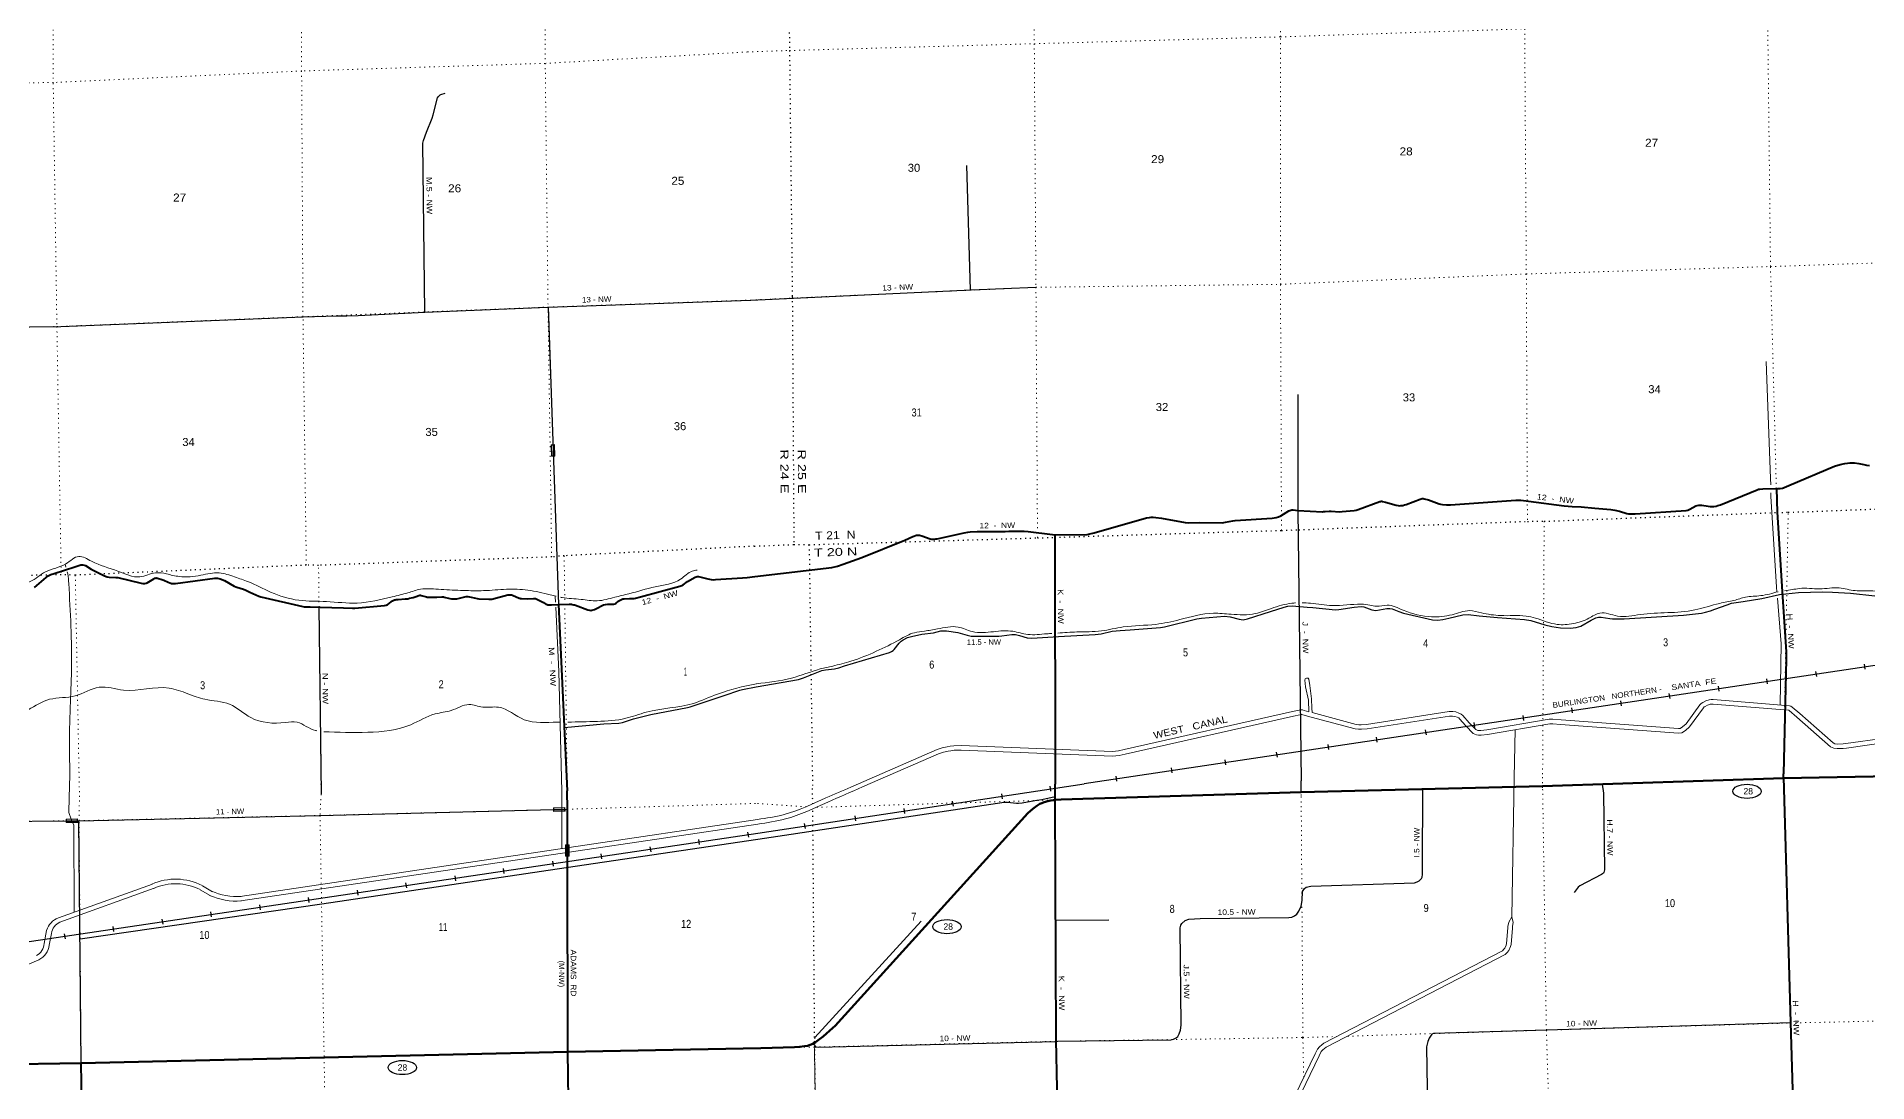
# Model space of a CAD drawing. Header units: feet. Extents: x 248627 to 501257, y -181930 to 5472.
# Drawn here: x 296283 to 336318, y -95972 to -73098 of the extents above; entities that cross this region are included whole.
import ezdxf
from ezdxf.enums import TextEntityAlignment as Align

# ---------------------------------------------------------------- set-up
doc = ezdxf.new("R2010")
doc.units = ezdxf.units.FT
doc.header["$LTSCALE"] = 70
doc.linetypes.add('DOTTED', pattern=[1.5, 0.3, -1.2])
doc.linetypes.add('MEDIUM_DASHED', pattern=[4.5, 3, -1.5])
for name, color, linetype, lineweight in [('17', 7, 'Continuous', 25), ('23', 7, 'Continuous', 70), ('26', 7, 'Continuous', 40), ('27', 7, 'Continuous', 40), ('29', 7, 'Continuous', 25), ('31', 7, 'Continuous', 13), ('34', 7, 'Continuous', 25), ('39', 7, 'Continuous', 13), ('41', 7, 'MEDIUM_DASHED', 13), ('6', 7, 'DOTTED', 25), ('61', 7, 'Continuous', 13), ('7', 7, 'DOTTED', 13)]:
    doc.layers.add(name, color=color, linetype=linetype, lineweight=lineweight)
doc.layers.add('30', color=7, linetype='Continuous')

msp = doc.modelspace()

# ---------------------------------------------------------------- linework, layer by layer
at = {"layer": '17'}
for centre, major_axis in [((333685.98, -89604.96), (309.24, -1)), ((316191.03, -92565.83), (309.24, -1)), ((304279.78, -95648), (-309.24, 1))]:
    msp.add_ellipse(centre, major_axis=major_axis, ratio=0.500121, dxfattribs=at)
at = {"layer": '23'}
for p, q in [((334483.86, -89318.21), (339357.66, -89223.48)), ((307896.41, -95301.13), (312118.94, -95222.35)), ((291924.54, -95633.9), (297257.02, -95552.39))]:
    msp.add_line(p, q, dxfattribs=at)
for points in [[(318555.12, -89795.28), (318686.79, -89784.8), (323935.65, -89623.43)], [(323935.65, -89623.43), (329216.57, -89489.5), (334483.86, -89318.21)], [(312118.94, -95222.35), (312858.48, -95204.52), (312961.89, -95197.33), (313076.12, -95180.36), (313140.59, -95170.17), (313197.14, -95154.33), (313255.95, -95127.17), (313318.5, -95089.02), (313405.24, -95029.84), (313484.39, -94966.5), (313697.04, -94780.87), (313743.8, -94736.32), (317958.84, -90086.29), (318068.39, -89985.87), (318152.49, -89923.22), (318222.2, -89881.75), (318267.44, -89861.38), (318312.68, -89845.54), (318397.15, -89822.04), (318463.07, -89806.59), (318520.79, -89798.01), (318555.12, -89795.28)], [(297257.02, -95552.39), (302570.67, -95426.85), (307896.41, -95301.13)]]:
    msp.add_lwpolyline(points, dxfattribs=at)
at = {"layer": '26'}
for p, q in [((318546.34, -83985.22), (318559.52, -89450.06)), ((307694.23, -85521.91), (307884.72, -89597.46)), ((334480.5, -89299.23), (334481.26, -89220.87)), ((318555.12, -89795.28), (318559.52, -89450.06)), ((307896.41, -95301.13), (307890.37, -91024.31)), ((297257.02, -95552.39), (297257.01, -95551.71)), ((297345.54, -100846.85), (297257.02, -95552.39)), ((307987.67, -100641.88), (307896.41, -95301.13))]:
    msp.add_line(p, q, dxfattribs=at)
for points in [[(334350.08, -82981.49), (334413.64, -82978.35), (334458.12, -82971.84), (334480.34, -82966.58), (334499.17, -82959.51), (334597.71, -82914.93), (335600.53, -82495.96), (335725.62, -82455.44), (335826.06, -82436.6), (335937.48, -82422.47), (336037.11, -82421.57), (336128.94, -82435.03), (336240.72, -82460.17), (336296.86, -82471.14), (336361.2, -82475.86)], [(323864.19, -83464.31), (324405.03, -83488.73), (324426.75, -83488.28), (324462.85, -83483.56), (324545.24, -83474.93), (324588.4, -83474.93), (324772.68, -83490.1), (324831.64, -83488.28), (325095.67, -83466.11), (325141.98, -83455.7), (325182, -83443.14), (325653.2, -83268.45), (325668.89, -83262.96), (325683.8, -83261.39), (325697.92, -83261.39), (325717.54, -83264.53), (325783.3, -83278.42), (326012.18, -83347.37), (326055.92, -83356.04), (326089.08, -83357.58), (326114.97, -83356.01), (326155.78, -83350.51), (326193.44, -83341.87), (326234.25, -83330.64), (326541.44, -83213.51), (326579.47, -83203.54), (326601.08, -83203.3), (326623.05, -83207.22), (326716.61, -83233.27), (326956.14, -83319.11), (326981.45, -83325.13), (327029.11, -83333.25), (327110.72, -83339.53), (327204.7, -83339.2), (328627.09, -83237.85), (328693.01, -83236.28), (328736.95, -83237.85), (328798.15, -83244.13), (328904.82, -83262), (329688.15, -83364.58), (329859.81, -83376.81), (330057.55, -83386.24), (330353.94, -83410.89), (330706.11, -83444.77), (330797.5, -83457.69), (330899.6, -83479.52), (331057.19, -83529.01), (331092.53, -83536.2), (331136.47, -83539.34), (331236.15, -83537.85), (332353.74, -83463.18), (332388.8, -83452.97), (332434.31, -83435.7), (332568.9, -83364.62), (332594.38, -83357.19), (332628.91, -83347.76), (332666.57, -83343.05), (332699.1, -83344.13), (332838.18, -83369.79), (332881.57, -83374.46), (332925.52, -83374.46), (332960.79, -83373.61), (333007.12, -83366.61), (333046.36, -83355.61), (333104.76, -83336.76), (333904.33, -83008.08), (333940.1, -82998.37), (333965.21, -82995.23), (334034.53, -82987.59), (334350.08, -82981.49)], [(334327.3, -82981.93), (334341.73, -83502.59), (334459.37, -85352.19), (334538.43, -86554.75), (334540.89, -86711.95), (334481.26, -89220.87)], [(318497.89, -83984.69), (319191.1, -83992.24), (319256.02, -83985.48), (319310.94, -83974.49), (319411.34, -83951.99), (320556.51, -83627.1), (320619.74, -83613.32), (320654.27, -83607.04), (320696.79, -83608.44), (320759.41, -83613.32), (320878.04, -83633.34), (321397.35, -83728.74), (321468.51, -83735.39), (321711.36, -83722.92), (322207.68, -83730.02), (322280.87, -83720.89), (322439.94, -83687.54), (322489.59, -83680.06), (323302.71, -83629.58), (323391.17, -83613.32), (323442.96, -83599.19), (323488.63, -83579.88), (323667.42, -83469.9), (323686.41, -83460.41), (323706.6, -83454.72), (323732.32, -83452.16), (323746.83, -83451.77), (323761.51, -83452.08), (323864.19, -83464.31)], [(311986.13, -84909.77), (313671.69, -84708.72), (313793.67, -84680.7), (313919.46, -84635.75), (314330.62, -84489.33), (315269.88, -84109.77), (315440.65, -84032.97), (315527.07, -84002.4), (315558.34, -83999.99), (315588.16, -84004.71), (315637.85, -84018.51), (315821.81, -84081.62), (315853.37, -84087.93), (315892.6, -84089.5), (315939.68, -84086.36), (315974.48, -84080.87), (316566.74, -83951.29), (316643.52, -83937.98), (316698.45, -83931.69), (316847.49, -83924.04), (317460.15, -83920.97), (317540.38, -83916.78), (317650.23, -83912.07), (317875.85, -83913.42), (317965.66, -83919.92), (318497.89, -83984.69)], [(296234.14, -85150.93), (296491.46, -84925.05), (296535.07, -84895.31), (296594.82, -84863.99), (296667.34, -84839.21), (297116.83, -84692.38), (297250.46, -84654.04), (297274.12, -84650.3), (297295.66, -84651.78), (297318.95, -84656.53), (297348.84, -84668.99), (297477.1, -84743.75), (297770.38, -84893.9), (297825.17, -84916.63), (297868.75, -84923.8), (298014.74, -84926.22), (298061.77, -84931.28), (298568.66, -85055.85), (298605.34, -85060.25), (298629, -85061.5), (298650.17, -85060.25), (298677.57, -85051.53), (298703.5, -85042), (298774.97, -85000.91)], [(298774.97, -85000.91), (298843.19, -84955.58), (298859.38, -84946.86), (298877.12, -84941.57), (298897.98, -84939.39), (298911.99, -84939.71), (298927.87, -84943.12), (299023, -84971.36), (299066.09, -84987.98), (299156.82, -85032.02), (299193.11, -85047.79), (299214.59, -85053.72), (299231.72, -85056.51), (299275.3, -85061.5), (299293.67, -85061.82), (299318.42, -85060.1), (300182.18, -84945.31), (300237.91, -84945.35), (300266.86, -84947.8), (300294.26, -84955.28), (300391.76, -84997.69), (300602.98, -85119.74), (300635.47, -85134.71), (300662.86, -85143.43), (300807.32, -85184.55), (300854.64, -85204.49), (300943.25, -85248.15), (301139.91, -85336.17), (301184.01, -85348.41), (302102.21, -85563.12), (302134.79, -85568.35), (302267.6, -85573.03), (302483.26, -85574.22), (302993.42, -85595.71), (303192.99, -85599.13), (303242.15, -85597.32), (303890.65, -85539.69), (303929.72, -85533.08), (303942.96, -85529.1), (303956.03, -85522.87), (303969.73, -85514.15), (304065.54, -85440.7), (304078.69, -85432.53), (304092.39, -85425.68), (304105.47, -85420.69), (304122.28, -85416.95), (304148.43, -85411.35), (304192.06, -85406.83), (304343.11, -85398.8), (304397.81, -85391.72), (304438.9, -85383.62), (304518.01, -85366.31), (304557.21, -85354.96), (304664.3, -85318.2), (304678, -85316.96), (304691.08, -85319.45), (304808.13, -85353.72), (304820.59, -85356.21), (304836.32, -85358.1), (304860.44, -85359.32), (305033.85, -85359.53), (305145.3, -85351.54), (305166.76, -85351.75), (305181.41, -85352.16), (305198.23, -85355.9), (305320.43, -85390), (305356.38, -85397.65), (305386.27, -85398.89), (305425.49, -85398.27), (305446.04, -85396.4), (305469.59, -85392.07), (305674.56, -85347.1), (305694.8, -85344.37), (305714.72, -85345.62), (305783.53, -85357.75), (305917.71, -85386.74), (305953.27, -85391.76), (306173.93, -85405.12), (306205.35, -85404.55), (306220.63, -85403.25), (306236.19, -85400.13), (306585.01, -85310.98), (306614.76, -85305.43), (306639.05, -85305.43), (306664.58, -85307.93), (306691.89, -85315.62), (306837.99, -85380.51), (306850.44, -85384.25), (306862.27, -85387.36), (306885.93, -85390.48), (307019.38, -85391.85), (307147.14, -85385.17), (307176.5, -85385.76), (307191.97, -85388.29), (307206.91, -85393.9), (307277.86, -85430.74), (307364.12, -85478.48)], [(307694.23, -85521.91), (307926.71, -85512.27), (307954.11, -85512.89), (307977.77, -85514.13), (307992.09, -85516), (308026.34, -85523.48), (308048.13, -85528.46), (308069.25, -85535.11), (308337.68, -85638.73), (308377.05, -85645.82), (308399.33, -85646.83), (308422.36, -85643.71), (308479.57, -85626.36), (308508.92, -85616.93), (308675.79, -85527.21), (308687.83, -85524.97), (308721.86, -85519.74), (308767.94, -85514.75), (308904.93, -85508.52), (308931.4, -85503.65), (308943.84, -85498.23), (308958.47, -85489.83), (309005.48, -85447.77), (309015.2, -85440.14), (309040.98, -85425.34), (309100.13, -85398.54), (309115.69, -85393.56), (309131.46, -85392.31), (309250.34, -85390.75), (309325.85, -85387.65), (309350.13, -85385.78), (309377.18, -85381.03), (309485.64, -85353.43), (310349.13, -85118.62), (310389.35, -85102.92), (310420.48, -85085.47), (310517.05, -85015.75), (310685.09, -84920.93), (310705.66, -84911.02), (310728.08, -84908.53), (310759.21, -84909.77), (310783.74, -84913.59), (310957.67, -84959.63), (311034.43, -84974.57), (311075.52, -84977.06), (311127.14, -84973.51), (311719.17, -84937.55), (311823.82, -84926.11), (311986.13, -84909.77)], [(307364.12, -85478.48), (307419.97, -85509.4), (307449.75, -85521), (307461.9, -85524.42), (307476.84, -85526.29), (307545.33, -85529.4), (307694.23, -85521.91)], [(307890.37, -91024.31), (307888.92, -89998.73), (307884.72, -89597.46)], [(334480.5, -89299.23), (334639.75, -94664.35), (334794.11, -100043.65)], [(318687.5, -100360.98), (318580.37, -95044.42), (318555.12, -89795.28)]]:
    msp.add_lwpolyline(points, dxfattribs=at)
at = {"layer": '29'}
for p, q in [((316705.93, -78639.34), (316621.97, -75920.37)), ((307466.29, -79011.79), (307694.23, -85521.91)), ((323860.62, -80924.98), (323864.19, -83464.31)), ((323864.19, -83464.31), (323937.81, -89373.89)), ((302452.48, -85572.92), (302503.55, -89669.86)), ((323935.65, -89623.43), (323937.81, -89373.89)), ((307587.17, -90006.3), (307888.92, -89998.73)), ((291881.1, -90308.78), (296930.08, -90251.57)), ((297257.01, -95551.71), (297209.48, -90248.4)), ((318567.76, -92423.88), (319726.18, -92419.41))]:
    msp.add_line(p, q, dxfattribs=at)
for points in [[(304772.97, -79121.3), (304726.69, -75426.92), (304739.74, -75368.07), (304808.66, -75187.27), (304934.22, -74878.97), (304956.88, -74806.75), (305050.19, -74438.22), (305062.87, -74416.16), (305070.62, -74405.81), (305105.92, -74373.49), (305124.91, -74367.01), (305218.42, -74334.37)], [(291399.1, -79494.37), (296809.8, -79440.2), (302109.02, -79225.62), (302851.83, -79204.99), (303063.59, -79203.18), (303316.99, -79194.81), (304772.99, -79121.3), (307458.28, -79012.06), (311902.92, -78860.56)], [(311902.92, -78860.56), (316719.85, -78638.77), (318135.87, -78581.02)], [(324190.32, -85587), (324686, -85635.08), (324755.88, -85631.8), (325096.89, -85577.78), (325249.54, -85565.25), (325306.04, -85570.24), (325482.5, -85637.69), (325564.91, -85650.6), (325811.99, -85610.03), (325875.12, -85609.21), (325926.82, -85616.98), (326070.89, -85674.08), (326174.99, -85710.11), (326810.91, -85854.96), (326924.65, -85865.31), (327033.22, -85849.79), (327166.63, -85818.63), (327467.51, -85746.32), (327589.6, -85737.08), (327829.7, -85767.25), (328230.99, -85806.78), (328817.45, -85847.22), (328956.72, -85867.01), (329264.61, -85964.45), (329416.64, -85999.83), (329606, -86027.11), (329814.74, -86036.05), (329949.16, -86020.53), (330050.03, -85991.49), (330280.81, -85860.86), (330378.28, -85813.59), (330440.32, -85798.07), (330492.74, -85792.92), (330688.58, -85823.83), (330745.36, -85834.28), (330996.63, -85830.73), (332299.16, -85754.52), (332689.32, -85710.12), (332777.21, -85689.43), (332885.78, -85658.39), (332984.77, -85624.3), (333254.43, -85525.21), (333345.92, -85492.83), (333599.05, -85451.02), (334008.35, -85389.82), (334392.93, -85300.87), (334810.56, -85253.61), (335335.51, -85238.76), (335551.1, -85251.23), (335945.91, -85268.74), (337012.94, -85387.62)], [(312015.19, -87320.58), (312944.7, -87161.23), (313055.64, -87124.04), (313456.54, -86959.47), (313532.96, -86945.01), (313731.8, -86925.57), (313823.62, -86907.73), (313951.82, -86859.51), (314930.02, -86566.28), (314976.55, -86548.18), (315013.63, -86525.8), (315038.59, -86504.21), (315141.14, -86364.72), (315188.53, -86320.54), (315235.06, -86289.5), (315328.12, -86242.94), (315417.86, -86217.23), (315640.26, -86169.23), (315897.28, -86140.77), (316057.1, -86095.5), (316103.63, -86092.91), (316182.09, -86093.74), (316424.33, -86129.9), (316628.87, -86192.86), (316718.88, -86209.32), (317013.58, -86208.52), (317323.78, -86214.49), (317389.78, -86202.2), (317608.54, -86172.37), (317685.68, -86173.1), (317774.12, -86199.77), (317944.19, -86250.7), (318046.95, -86255.54), (318631.84, -86219.56), (319431.92, -86175.94), (319562.43, -86162.77), (319804.75, -86103.28), (319976.04, -86090.34), (320196.6, -86074.56), (320860.13, -86023.09), (320949.91, -86007.59), (321656.32, -85831.67), (321755.03, -85817.01), (322261.23, -85774.76), (322380.29, -85786.39), (322576.66, -85843.45), (322669.66, -85854.95), (322765.61, -85832.22), (323263.42, -85670.96), (323564.09, -85575.58), (323641.64, -85554.89), (323741.89, -85548.24), (324066.45, -85574.98), (324190.32, -85587)], [(307819.84, -88209.26), (308686.01, -88130.1), (309014.6, -88115.25), (309095.34, -88103.49), (309334.23, -88022.17), (309712.32, -87926.58), (310513.29, -87773.16), (310576.55, -87758.16), (311315.03, -87509.3), (311659.66, -87396.03), (311718.94, -87379.35), (312019.24, -87316.85)], [(313263.88, -95122.33), (313310.22, -95179.31), (313332.03, -95198.01), (313370.36, -95203.24), (318581.29, -95074.2), (318611.97, -95073.59), (321086.43, -95037.83), (321143.93, -95029.4), (321200.02, -94995.11), (321235.76, -94965.02), (321269.92, -94910.79), (321293.66, -94827.03), (321307.98, -94720.29), (321287.05, -92592.48), (321306.13, -92535.8), (321324.83, -92498.4), (321401.84, -92432.61), (321480.63, -92398.64), (321727.53, -92384.33), (323662.68, -92364.98), (323730.45, -92355), (323792.78, -92330.06), (323842.63, -92292.65), (323886.99, -92224.56), (323936.12, -92118.08), (323955.45, -91993.33), (323968.3, -91795.69), (324010.9, -91731.53), (324048.3, -91700.36), (324144.84, -91680.61), (326411.57, -91606.8), (326469.51, -91588.13), (326519.36, -91560.08), (326566.11, -91513.32), (326581.69, -91482.14), (326587.09, -91422.26), (326589.96, -91260.11), (326598.6, -89541.56)], [(330518.3, -89447.17), (330545.01, -89644.73), (330567.87, -91319.44), (330557.83, -91379.28), (330545.36, -91397.98), (330504.07, -91423.69), (330028.09, -91672.3), (329990.81, -91702.09), (329903.18, -91821.03)], [(296931.41, -90251.55), (297209.48, -90248.4), (302480.16, -90134.44), (307586.5, -90006.32)], [(312056.04, -90649.66), (317438.61, -89843.91), (317510.71, -89839.35), (317711.57, -89861.37), (317756.89, -89861.17), (317834.79, -89854.94), (318034.22, -89820.65), (318158.86, -89801.94), (318266.5, -89781.28), (318554.61, -89717.78)], [(297231.75, -92831.42), (302522.38, -92067.61), (307859.85, -91270.92), (312056.04, -90649.66)], [(334640.03, -94672.59), (329304.15, -94830.11), (326827.21, -94900.81), (326790.46, -94917.44), (326735.17, -95005.76), (326703.21, -95079.54), (326677.73, -95196.45), (326758.1, -100208.2), (326852.27, -105507.55)]]:
    msp.add_lwpolyline(points, dxfattribs=at)
at = {"layer": '31'}
for p, q in [((307534.47, -82024.21), (307609.44, -82022.01)), ((307541.84, -82274.09), (307534.47, -82024.21)), ((307575.65, -82148.06), (307575.25, -82148.07)), ((307585.64, -89969.2), (307835.53, -89961.72)), ((307835.53, -89961.72), (307837.77, -90036.68)), ((296929.59, -90212.78), (297179.58, -90210)), ((297179.58, -90210), (297180.41, -90285))]:
    msp.add_line(p, q, dxfattribs=at)
for points in [[(307609.44, -82022.01), (307616.82, -82271.89), (307541.84, -82274.09)], [(307837.77, -90036.68), (307587.88, -90044.16), (307585.64, -89969.2)], [(297180.41, -90285), (296930.43, -90287.78), (296929.59, -90212.78)]]:
    msp.add_lwpolyline(points, dxfattribs=at)
for points in [[(307542.7, -82031.97), (307601.68, -82030.24), (307608.58, -82264.12), (307549.59, -82265.85)], [(307595.63, -90035.92), (307593.87, -89976.95), (307827.77, -89969.95), (307829.53, -90028.92)], [(296938.33, -90279.69), (296937.67, -90220.68), (297171.67, -90218.08), (297172.32, -90277.09)]]:
    msp.add_lwpolyline(points, close=True, dxfattribs=at)
at = {"layer": '34'}
for p, q in [((336270.21, -86932.42), (336253.81, -86823.03)), ((334136.05, -87252.32), (334119.66, -87142.93)), ((335210.23, -87093.94), (335193.84, -86984.55)), ((330941.92, -87733.74), (330925.52, -87624.35)), ((332001.89, -87572.22), (331985.5, -87462.83)), ((333076.08, -87413.84), (333059.68, -87304.45)), ((328807.76, -88053.64), (328791.36, -87944.25)), ((329867.74, -87892.11), (329851.34, -87782.73)), ((325599.42, -88531.91), (325583.02, -88422.52)), ((326673.6, -88373.54), (326657.21, -88264.15)), ((327733.58, -88212.01), (327717.18, -88102.62)), ((323416.16, -88856.73), (323399.77, -88747.34)), ((324539.44, -88693.43), (324523.05, -88584.05)), ((319902.89, -89384.81), (319886.49, -89275.42)), ((321115.08, -89201.19), (321098.68, -89091.8)), ((322287.46, -89028.07), (322271.06, -88918.68)), ((312052.72, -90520.5), (319188.6, -89440.16)), ((317403.29, -89768.31), (317386.74, -89658.95)), ((318463.03, -89605.23), (318446.48, -89495.87)), ((315269.61, -90091.34), (315253.05, -89981.98)), ((316329.35, -89928.26), (316312.79, -89818.9)), ((313094.2, -90419.28), (313077.65, -90309.92)), ((314195.66, -90251.29), (314179.1, -90141.93)), ((309719.3, -90927.13), (309703.02, -90817.72)), ((310779.45, -90766.78), (310763.18, -90657.37)), ((311853.81, -90609.59), (311837.53, -90500.19)), ((307584.79, -91244.67), (307568.51, -91135.26)), ((308644.94, -91084.32), (308628.67, -90974.91)), ((304375.92, -91719.39), (304359.65, -91609.98)), ((305450.28, -91562.2), (305434, -91452.8)), ((306510.43, -91401.85), (306494.16, -91292.45)), ((302241.41, -92036.92), (302225.14, -91927.52)), ((303315.77, -91879.74), (303299.49, -91770.33)), ((299046.75, -92514.81), (299030.47, -92405.4)), ((300106.9, -92354.46), (300090.62, -92245.05)), ((301181.26, -92197.27), (301164.98, -92087.87)), ((296912.23, -92832.34), (296895.96, -92722.94)), ((297972.39, -92671.99), (297956.11, -92562.59))]:
    msp.add_line(p, q, dxfattribs=at)
at = {"layer": '34', "lineweight": 13}
for p, q in [((312052.88, -90521.59), (319188.76, -89441.25)), ((312080.86, -90519.09), (293659.99, -93259.43))]:
    msp.add_line(p, q, dxfattribs=at)
at = {"layer": '34'}
for points in [[(319187.77, -89437.77), (339990.84, -86319.51), (340167.15, -86283.15), (340374.55, -86230.48), (340819.43, -86103.18), (343185.43, -85309.21)], [(280905.75, -95193.47), (292168.04, -93489.65), (292697.56, -93397.28), (293226.25, -93317.56), (293659.83, -93258.34), (312054.29, -90521.93)]]:
    msp.add_lwpolyline(points, dxfattribs=at)
at = {"layer": '34', "lineweight": 13}
msp.add_lwpolyline([(319187.93, -89438.86), (339991.03, -86320.59), (340167.4, -86284.22), (340374.84, -86231.54), (340819.76, -86104.23), (343185.78, -85310.25)], dxfattribs=at)
at = {"layer": '39'}
for p, q in [((296904.26, -84640.29), (296921.49, -84702.88)), ((307623.24, -85342.29), (307629.28, -85466.96)), ((328617.5, -88258.46), (328595.78, -89306.89)), ((307769.18, -89599.02), (307769.51, -90038.27)), ((328595.78, -89306.89), (328540.17, -92354.58)), ((307769.51, -90038.27), (307770.15, -90857.69)), ((298817.14, -91632.95), (296757.67, -92372.71)), ((300126.04, -91801.41), (299910.91, -91672.7)), ((298850.95, -91727.06), (296791.48, -92466.82)), ((300074.7, -91887.22), (299859.57, -91758.51)), ((328478.48, -92467.41), (328540.17, -92354.58)), ((328571.98, -92473.53), (328540.17, -92354.58)), ((296499.93, -92646.87), (296447.74, -92935.35)), ((296608.98, -92713.88), (296555.13, -92967.99)), ((296328.29, -93288.18), (291517.13, -95352.79))]:
    msp.add_line(p, q, dxfattribs=at)
for points in [[(334203.52, -82900.42), (334200.01, -82763.58), (334101.81, -80204.01)], [(334339.01, -85243.18), (334330.13, -85138.92), (334209.83, -83146.78), (334207.97, -83074.05)], [(307634.67, -85578.32), (307702.84, -86985.59), (307769.18, -89599.02)], [(334408.66, -87710.79), (334435.76, -86379.03), (334350.64, -85379.76)], [(324106.42, -87870.14), (324093.05, -87610.77), (324032.07, -87316.7), (324016.86, -87174.21), (324026.7, -87148.28), (324049.56, -87130.84), (324085.62, -87131.09), (324106.8, -87153.14), (324123.96, -87293.57), (324162.5, -87580.31), (324170.04, -87789.52), (324179.49, -87883.87)], [(324179.49, -87883.87), (325140.16, -88140.53), (325196.47, -88149.25), (325248.03, -88149.25), (325365.94, -88141.21), (327173.96, -87858.66), (327252.48, -87858.18), (327321.22, -87870.46), (327385.05, -87892.57), (327434.06, -87916.63), (327470.97, -87946.61), (327612.29, -88108.19), (327752.62, -88254.66), (327797.48, -88275.76), (327822.03, -88278.22), (327863.76, -88278.22), (327992.79, -88262.93), (329361.18, -88030.97), (329438.61, -88028.9), (329617.61, -88042.74), (332186.52, -88234.83), (332223.75, -88229.1), (332277.76, -88197.16), (332352.09, -88130.74), (332655.5, -87711.99), (332683.43, -87684.38), (332715.97, -87660.44), (332783.54, -87629.27), (332858.35, -87603.94), (332904.38, -87595.95), (332945.61, -87595.78), (334611.5, -87732.75), (334644.34, -87741.51), (334671.35, -87762.39), (334841.51, -87906.51), (335566, -88545.47), (335609.15, -88565.64), (335660.7, -88570.55), (335784.46, -88566.54), (335847.28, -88560.72), (336699.15, -88440.36)], [(314091.06, -89513.07), (315972.36, -88693.47), (316084.36, -88655.88), (316195.9, -88631.8), (316258.66, -88619.03), (316339.67, -88609.21), (316499.27, -88603.77), (319811.75, -88733.33), (319876.01, -88730.8), (319939.84, -88720.98), (320068.3, -88692.73), (323743.29, -87861.86), (323889.23, -87831.15), (323937.1, -87825.01), (323965.76, -87826.4), (323999.7, -87834.83), (324106.42, -87870.14)], [(314343.57, -89510.07), (316008.31, -88786.89), (316110.9, -88752.45), (316216.42, -88729.67), (316274.67, -88717.82), (316347.4, -88709), (316499.02, -88703.84), (319811.76, -88833.41), (319885.61, -88830.5), (319958.2, -88819.33), (320090.07, -88790.33), (323764.61, -87959.56), (323905.91, -87929.83), (323941.07, -87925.32), (323951.15, -87925.81), (323971.9, -87930.96), (324153.68, -87980.48)], [(324153.68, -87980.48), (325119.54, -88238.53), (325188.77, -88249.25), (325251.44, -88249.25), (325377.08, -88240.68), (327182.03, -87958.61), (327243.92, -87958.23), (327295.91, -87967.52), (327346.51, -87985.05), (327379.81, -88001.4), (327401.31, -88018.86), (327538.51, -88175.73), (327693.26, -88337.25), (327770.44, -88373.55), (327817.03, -88378.22), (327869.66, -88378.22), (328007.04, -88361.94), (329370.92, -88130.75), (329436.08, -88129), (329610.03, -88142.45), (332190.45, -88335.4), (332258.04, -88325), (332337.09, -88278.25), (332426.75, -88198.13), (332731.65, -87777.32), (332748.55, -87760.61), (332767.06, -87747), (332820.62, -87722.29), (332883.08, -87701.14), (332913.2, -87695.91), (332941.71, -87695.8), (334594.38, -87831.68), (334599.11, -87832.94), (334608.42, -87840.14), (334776.12, -87982.17), (335510.63, -88629.98), (335582.46, -88663.55), (335657.57, -88670.7), (335790.7, -88666.39), (335858.89, -88660.07), (336716.47, -88538.91)], [(296991.78, -89742.69), (296984.08, -90069.32), (297040.38, -90211.86)], [(297040.38, -90211.86), (297093.24, -90345.68), (297103.56, -92240.49)], [(300733.53, -91903.85), (307926.01, -90833.88), (312050.14, -90220.36)], [(300748.24, -92002.76), (307925.85, -90935), (312051.53, -90321.26)], [(313299.9, -95020.89), (313300.4, -94991.84), (315625.46, -92446.87)], [(328478.48, -92467.41), (328457.17, -92561.27), (328458.11, -92594.21), (328426.81, -92936.13), (328417.32, -92970.29), (328392.46, -93034.35), (328370.37, -93061.36), (328337.45, -93091.55), (324432.9, -95117.8), (324384.26, -95148.82), (324334.74, -95191.46), (324292.13, -95241.96), (324238.34, -95344.95), (323354.37, -97186.51), (323303.24, -97331.59), (323274.59, -97593.55), (322884.12, -100678.82), (322878.29, -100761.65), (322885.15, -100849.99), (323014.85, -101977.04), (323021.86, -102000.42), (323032.3, -102024.36), (323054.38, -102051.37), (323081.94, -102075.36)], [(328571.98, -92473.53), (328557.01, -92554.38), (328558.24, -92597.35), (328525.57, -92954.22), (328512.34, -93001.84), (328479.93, -93085.35), (328443.24, -93130.22), (328395.27, -93174.21), (324482.92, -95204.51), (324444.08, -95229.28), (324406.03, -95262.04), (324375.67, -95298.02), (324327.76, -95389.75), (323446.88, -97224.88), (323401.39, -97353.94), (323373.91, -97605.26), (322983.68, -100688.62), (322978.56, -100761.29), (322984.71, -100840.4), (323113.18, -101956.81), (323113.51, -101957.92), (323081.94, -102075.36)], [(313246.9, -100462.3), (313282.77, -100388.18), (313368.52, -100176.92), (313295.5, -95274.2), (313297.32, -95169.44)]]:
    msp.add_lwpolyline(points, dxfattribs=at)
for centre, radius, start, end in [((299322.77, -92780.52), 1254.54, 62.51099, 114.42955), ((299322.77, -92780.52), 1154.54, 62.51098, 114.42955), ((300662.17, -90523.04), 1484.66, 246.33706, 273.76794), ((300662.17, -90523.04), 1384.66, 246.33706, 273.76794), ((296921.75, -92785.19), 443.92, 111.69172, 161.84467), ((296928.3, -92758.82), 322.47, 115.10608, 171.98828), ((296125, -92916.71), 323.28, 299.18296, 356.69568), ((296171.61, -92936.73), 384.79, 294.02748, 355.34085)]:
    msp.add_arc(centre, radius, start, end, dxfattribs=at)
for points in [[(291852.98, -85044.51), (291993.96, -85069.8), (292273.25, -85226.84), (292876.88, -85325.38), (293408.01, -85312.36), (293814.49, -85210.57), (294191.44, -85283.96), (294552.32, -85363.59), (295126.71, -85275.67), (295873.39, -85097.08), (296144.89, -85019.17), (296476.82, -84803.85), (296924.55, -84629.2), (297204.8, -84466.8), (297481.27, -84573.66), (298056.43, -84787.08), (298541.33, -84915.3), (298883.36, -84826.42), (299122.13, -84849.39), (299403.89, -84907.96), (299872.14, -84879.7), (300275.38, -84828.18), (300612.16, -84916.17), (300912.87, -85022.7), (301399.31, -85247.34), (302018.36, -85426.03), (302620.86, -85454.26), (303294.16, -85487.59), (304057.7, -85352.98), (304399.74, -85264.09), (304675.27, -85186.13), (305129.91, -85190.19), (305613.11, -85211.96), (306057.64, -85216.15), (306558.19, -85185.45), (307027.25, -85207.4), (307513.72, -85307.48), (307641.59, -85339.01)], [(296950.21, -84807.22), (296962.45, -84851.7), (296985.99, -85060.33), (297033.17, -85989.9), (297044.66, -86962.12), (297018.99, -87758.03), (297001.6, -88692.46), (297006, -89347.35), (296991.78, -89742.69)], [(307737.61, -85360.54), (307773.26, -85366.34), (308188.08, -85407.09), (308544.15, -85438.56), (308924.76, -85361.23), (309234.66, -85284.82), (309812.09, -85134.58), (310364.96, -84964.57), (310620.74, -84788.43), (310727.45, -84764.92)], [(323955.69, -85480.08), (324139.65, -85490.51), (324617.19, -85541.39), (325247.99, -85513.52), (325439.3, -85532.69), (325585.35, -85558.13), (325814.29, -85534.55), (326166.95, -85643.88), (326788.91, -85786.72), (327234.06, -85741.97), (327618.6, -85652.9), (327878.34, -85700.82), (328299.51, -85761.62), (328854.56, -85773.69), (329057.64, -85815.4), (329534.36, -85955.68), (329887.87, -85936.02), (330226.99, -85821.55), (330468.78, -85706.91), (330852.06, -85770.94), (331353.48, -85737.05), (332541.68, -85638.8), (333089.14, -85493.87), (333398.46, -85430), (333652.56, -85360), (333986.43, -85325.61), (334365.95, -85239.66)], [(334507.53, -85217.75), (334675.04, -85194.19), (334826.03, -85168.4), (335276.5, -85177), (335698.76, -85157.35), (336047.36, -85216.3), (336437.97, -85220.08), (337009.65, -85310.18), (337254.41, -85278.03)], [(318615.52, -86145.44), (319028.27, -86120.54), (319567.63, -86096.9), (320043.48, -86009.72), (320759.8, -85953.26), (321282.18, -85849.61), (322014.94, -85710.9), (322402.69, -85732.14), (322932.97, -85717.4), (323286.48, -85604.41), (323733.28, -85491.41), (323815.29, -85482.12)], [(312019.44, -87251.43), (312789.07, -87128.61), (313418.77, -86929.64), (313691.2, -86864.68), (314090.54, -86759), (314645.17, -86543.53), (315154.43, -86288.52), (315479.11, -86135.66), (315697.55, -86100.34), (315982.14, -86054.8), (316434.14, -86011.85), (316740.13, -86112.64), (317207.81, -86113.49), (317630.83, -86105.73), (317955.79, -86173.67), (318372.56, -86160.07), (318485.87, -86153.33)], [(312021.34, -87251.13), (311174.86, -87477.88), (310646.76, -87681.09), (309611.74, -87875.97), (309166.49, -88008.67), (308545.89, -88076.4), (307896.3, -88091.53)], [(302411.73, -88280.8), (302381.09, -88276.09), (301978.1, -88090.54), (301723.69, -88099.91), (300964.37, -87993.39), (300503.1, -87700.11), (299961.96, -87592.72), (299588.28, -87471.07), (299182.25, -87347.84), (298184.91, -87391.1), (297652.59, -87329.8), (297126.27, -87517.54), (296567.85, -87593.2), (296100.78, -87822.35), (295848.33, -87954.25), (295197.83, -88083.36), (294889.72, -88145.68), (294106.55, -88190.14), (293687.54, -88392.54), (293252.56, -88607.21), (292951.22, -88587.07), (292379.94, -88236.98), (292169.68, -88227.69), (291906.21, -88287.27)], [(307714.33, -88091.96), (307669.33, -88091.96), (306947.24, -88039.19), (306381.22, -87765.37), (306037.74, -87763.87), (305737.83, -87707.54), (305347.97, -87837.24), (304995.61, -87912.19), (304468.04, -88148.17), (303523.19, -88315.3), (302560.38, -88300.87)], [(314091.06, -89513.07), (313543.13, -89749.72), (312628.48, -90113.11), (312050.14, -90220.36)], [(314343.57, -89510.07), (313581.42, -89842.11), (312656.32, -90209.65), (312051.53, -90321.26)]]:
    msp.add_spline(points, degree=3, dxfattribs=at)
at = {"layer": '6'}
for p in [(313176.35, -84210.9), (313254.76, -89882.29)]:
    msp.add_line(p, (313250.17, -89524), dxfattribs=at)
for points in [[(312365.13, -43696.83), (312459.01, -46664.97), (312531.28, -51973.56), (312632.19, -57349.68), (312657.23, -62690.02), (312681.7, -68070.66), (312746.72, -73401.63), (312807.43, -78781.09), (312841.55, -84205.72)], [(311976.97, -84244.01), (312841.55, -84205.72), (313176.35, -84210.9), (318170.01, -84062.04), (318546.5, -84049.75), (323505.79, -83897.98), (323884.23, -83883.61), (328882.69, -83700.35), (329249.49, -83698.45), (334340.35, -83506.14), (334586.12, -83502.14), (339576.53, -83319.15), (339876.59, -83311.37), (343154.62, -83276.85)], [(311976.97, -84244.01), (307819.29, -84453.64), (307546.96, -84479.32), (302448.62, -84662.96), (302179.84, -84658.46), (297128.53, -84877.64), (296819.27, -84867.65), (291773.79, -84990.31), (291447.21, -84990.61), (286460.05, -85098.71), (286117.26, -85092.92), (281024.37, -85288.2), (280781.02, -85314.16)], [(313622.45, -135342.11), (313632.39, -132590.06), (313629.31, -132497.02), (313588.94, -127286.43), (313586.25, -127163.67), (313558.2, -121995.28), (313543.09, -121810.19), (313508, -116458.69), (313444.77, -111121.41), (313430.31, -105860.38), (313375.14, -100521.05), (313297.9, -95199.94), (313255.79, -89996.45)]]:
    msp.add_lwpolyline(points, dxfattribs=at)
at = {"layer": '61'}
for p, q in [((307850.48, -91023.96), (307851.74, -90773.96)), ((307851.74, -90773.96), (307926.74, -90774.34))]:
    msp.add_line(p, q, dxfattribs=at)
msp.add_lwpolyline([(307926.74, -90774.34), (307925.48, -91024.33), (307850.48, -91023.96)], dxfattribs=at)
msp.add_lwpolyline([(307858.51, -91016), (307859.69, -90781.99), (307918.7, -90782.29), (307917.52, -91016.29)], close=True, dxfattribs=at)
at = {"layer": '7'}
for p, q in [((334481.26, -89220.87), (334586.12, -83502.14)), ((318546.5, -84049.75), (318559.52, -89450.06)), ((323937.81, -89373.89), (323870.73, -83883.61)), ((329249.49, -83698.45), (329222.8, -88048.56)), ((307819.29, -84453.64), (307884.72, -89597.46)), ((302503.55, -89669.86), (302448.62, -84662.96)), ((297128.53, -84877.64), (297219.9, -89739.71)), ((329222.11, -88161.56), (329215.14, -89297.91)), ((312045.31, -89869.16), (313118.84, -89945.73))]:
    msp.add_line(p, q, dxfattribs=at)
for points in [[(317794.99, -43621.26), (317824.06, -46530.17), (317905.6, -51816.3), (317889.7, -57307.01), (317971.27, -62705.92), (318023.19, -68009.13), (318099.18, -73253.14), (318135.87, -78581.02), (318170.01, -84062.04)], [(323505.79, -83897.98), (323483.25, -78515.27), (323483.87, -73103.6), (323364.72, -67836.82), (323298.56, -62530.05), (323273.81, -57197.76), (323196.31, -51687.95), (323137.08, -46411.71), (323105.46, -43546.09)], [(328425.56, -43469.53), (328513.04, -46237.73), (328529.59, -51566.26), (328596.57, -57007.95), (328635.27, -62335.75), (328726.81, -67619.54), (328823.31, -72929.35), (328859.14, -78289.48), (328882.69, -83700.35)], [(296334.71, -43912.22), (296401.56, -47217.85), (296446.21, -52541.2), (296520.43, -57980.85), (296650.51, -63304.91), (296652.93, -68640.87), (296645.52, -74119.6), (296726.48, -79442.46), (296819.27, -84867.65)], [(302179.84, -84658.46), (302107.17, -79224.98), (302078.01, -73859.24), (302058.11, -68441.14), (301998.26, -63051.69), (301945.58, -57788.86), (301813.13, -52350), (301752.22, -47020.84), (301696.4, -43841.4)], [(307030.59, -43769.68), (307059.35, -46804.78), (307168.61, -52201.15), (307328.68, -57541.06), (307403.69, -62868.03), (307375.66, -68320.91), (307404.76, -73682.64), (307466.29, -79011.79), (307546.96, -84479.32)], [(334340.35, -83506.14), (334199.02, -78127.3), (334137.73, -72731.75), (334067.34, -67475.47), (334011.16, -62109.97), (333933.82, -57406.78)], [(311828.27, -73433.72), (312746.72, -73401.63), (318099.18, -73253.14), (323483.87, -73103.6), (328815.19, -72927.6), (334137.73, -72731.75), (339520.31, -72523.87), (342991.61, -72504.61)], [(311828.27, -73433.72), (307404.76, -73682.64), (302079.87, -73849.17), (296649.27, -74101.47), (291310.78, -74175.77), (285928.72, -74304.88), (280646.68, -74581.68)], [(311902.92, -78860.56), (312806.35, -78817.1), (318135.87, -78581.02), (323483.25, -78515.27), (328859.14, -78289.48), (334199.02, -78127.3), (339554.43, -77948.5), (343073.54, -77918.18)], [(280714.71, -79958.08), (286006.4, -79672), (291399.1, -79494.37), (296726.49, -79440.47), (302107.17, -79224.98), (307475.79, -79013.68), (311902.92, -78860.56)], [(313342.16, -89955.06), (318557.4, -89794.61), (323933.32, -89626.39), (329214.12, -89491.95), (334497.36, -89318.21), (339929.56, -89221), (341273.67, -89119.57)], [(334863.79, -110652.06), (334837.13, -105370.96), (334794.11, -100043.65), (334640.03, -94672.59), (334490.68, -89428.31), (334481.26, -89220.87)], [(302503.55, -89669.86), (302480.16, -90134.44), (302570.67, -95426.85), (302647.47, -100745.66), (302724.24, -106062.45), (302784.1, -111329.13), (302901.32, -116653.38)], [(307890.37, -91024.31), (307888.92, -89998.73), (307884.72, -89597.46)], [(318559.52, -89450.06), (318557.4, -89795.84), (318582.04, -95065.83), (318691.51, -100384.78), (318811.01, -105697.63), (318817.73, -111017.07), (318822.24, -116302.3), (318895.69, -121667.71), (318971.06, -127014.99), (319036.39, -132368.36), (319023.7, -135266.95)], [(323990.89, -95858.17), (323973.3, -94991.59), (323935.77, -89697.61), (323937.81, -89373.89)], [(329215.14, -89297.91), (329216.57, -89556.33), (329297.58, -94829.12), (329467.63, -100173.93), (329468.5, -105529.62), (329515.14, -110780.44), (329528.37, -112688.98)], [(296931.41, -90251.55), (297209.48, -90248.4), (302480.16, -90134.44), (307587.17, -90006.3)], [(297589.68, -116778.89), (297530.84, -111447.73), (297397.68, -106135.81), (297345.54, -100846.85), (297257.02, -95552.39), (297209.48, -90248.4), (297219.9, -89739.71)], [(307587.17, -90006.3), (307888.92, -89998.73), (312045.31, -89869.16)], [(285490.6, -90428.87), (286539.58, -90404.3), (291817.4, -90309.5), (296931.41, -90251.55)], [(324956.78, -94961.58), (329297.58, -94829.12), (334640.03, -94672.59), (339988.76, -94558.3), (343323.84, -94459.1)], [(291338.95, -95639.75), (291924.54, -95633.9), (297257.02, -95552.39), (302570.67, -95426.85), (307896.41, -95301.13), (312118.94, -95222.35)], [(312118.94, -95222.35), (313297.9, -95199.94), (318580.07, -95073.89), (323973.3, -94991.59), (324718.82, -94968.84)]]:
    msp.add_lwpolyline(points, dxfattribs=at)

# ---------------------------------------------------------------- texts
at = {"layer": '17'}
for p in [(333712.03, -89673.27), (316217.08, -92634.14), (304282.68, -95716.31)]:
    msp.add_text('28', height=140, dxfattribs=at).set_placement(p, align=Align.CENTER)
at = {"layer": '27'}
for s, rotation, width, p in [('12  -  NW', 353.141, 1.2, (329085.19, -83218.26)), ('12  -  NW', 0.787, 1.15, (316901.9, -83854.52)), ('12  -  NW', 15.277, 1.2, (309532.97, -85534.77)), ('K  -  NW', 270.646, 1.25, (318612.7, -85183.28)), ('H  -  NW', 272.639, 1.25, (334560.29, -85720.97)), ('M  -  NW', 272.676, 1.35, (307480.48, -86454.5)), ('ADAMS  RD', 270.081, 1.15, (307963.25, -93066.41)), ('K  -  NW', 270.718, 1.25, (318634.17, -93640.42)), ('H  -  NW', 271.525, 1.25, (334685.98, -94175.77))]:
    msp.add_text(s, height=120, rotation=rotation, dxfattribs=dict(at, width=width)).set_placement(p)
msp.add_text('(M-NW)', height=120, rotation=270.081, dxfattribs=at).set_placement((307703, -93309.92))
at = {"layer": '30'}
for s, rotation, width, p in [('M.5 - NW', 270.718, 1.2, (304811.09, -76576.18)), ('13 - NW', 1.952, 1.1, (308531.79, -78905.43)), ('13 - NW', 2.636, 1.15, (315115.18, -78642.59)), (' N - NW', 270.432, 1.3, (302535.71, -87326.01)), ('I.5 - NW', 89.712, 1.1, (326522.64, -90726.64)), ('H.7 - NW', 270.782, 1.2, (330628.26, -90615.03)), ('10.5 - NW', 0.573, 1.15, (322524.06, -92306.37)), ('J.5 - NW', 270.564, 1.2, (321368.64, -93769.52)), ('10 - NW', 1.647, 1.15, (330069.49, -94740.92)), ('10 - NW', 1.297, 1.15, (316366.35, -95065.37))]:
    msp.add_text(s, height=120, rotation=rotation, dxfattribs=dict(at, width=width)).set_placement(p, align=Align.CENTER)
for s, rotation, width, p in [('J  -  NW', 270.714, 1.2, (323964.48, -85895.13)), ('11 - NW', 1.239, 1.05, (300205.02, -90113.62))]:
    msp.add_text(s, height=120, rotation=rotation, dxfattribs=dict(at, width=width)).set_placement(p)
msp.add_text('11.5 - NW', height=120, rotation=0.164, dxfattribs=at).set_placement((316626.2, -86402.62))
at = {"layer": '34'}
for s, width, p in [('SANTA  FE', 1.2, (332039.25, -87393.86)), ('BURLINGTON   NORTHERN -', 1.1, (329442.29, -87783.47))]:
    msp.add_text(s, height=120, rotation=8.525, dxfattribs=dict(at, width=width)).set_placement(p)
at = {"layer": '41', "width": 1.15}
msp.add_text('WEST   CANAL', height=152.7, rotation=12.74, dxfattribs=at).set_placement((321532.21, -88276.67), align=Align.CENTER)
at = {"layer": '6'}
for s, rotation, width, p in [('R 24 E', 270.36, 1.35, (312550.05, -82608.53)), ('R 25 E', 270.36, 1.35, (312930.01, -82611.26)), ('T 21  N', 1.707, 1.15, (313752.12, -84089.66)), ('T 20 N', 1.707, 1.35, (313758.2, -84458.48))]:
    msp.add_text(s, height=175, rotation=rotation, dxfattribs=dict(at, width=width)).set_placement(p, align=Align.CENTER)
at = {"layer": '7'}
for s, width, p in [('28', 1.1, (326087.74, -75696.31)), ('27', 1.1, (331456.15, -75506.54)), ('30', 1.05, (315332.37, -76054.43)), ('29', 1.1, (320653.67, -75865.62)), ('26', 1.1, (305280.49, -76503.13)), ('25', 1.1, (310161.91, -76339.44)), ('27', 1.1, (299267.74, -76705.11)), ('34', 1.05, (331526.18, -80897.42)), ('31', 0.85, (315416.18, -81406.21)), ('32', 1.05, (320756.09, -81287.41)), ('33', 1.05, (326156.57, -81076)), ('35', 1.05, (304783.25, -81831.85)), ('36', 1.05, (310215.76, -81705.87)), ('34', 1.05, (299467.36, -82052.28)), ('4', 0.85, (326601.34, -86455.45)), ('3', 0.85, (331849.51, -86433.22)), ('6', 0.85, (315802.51, -86921.55)), ('5', 0.85, (321350.47, -86654.1)), ('3', 0.85, (299857.44, -87373.11)), ('2', 0.85, (305073.13, -87351.63)), ('1', 0.4, (310437.07, -87075.12)), ('9', 0.85, (326613.75, -92244.36)), ('10', 0.85, (331890.14, -92138.41)), ('12', 0.85, (310376.24, -92591.95)), ('7', 0.85, (315410.5, -92434.2)), ('8', 0.85, (321059.44, -92264.23)), ('10', 0.85, (299841.51, -92834.4)), ('11', 0.65, (305078.98, -92660.69))]:
    msp.add_text(s, height=175, dxfattribs=dict(at, width=width)).set_placement(p)

doc.saveas('drawing.dxf')
